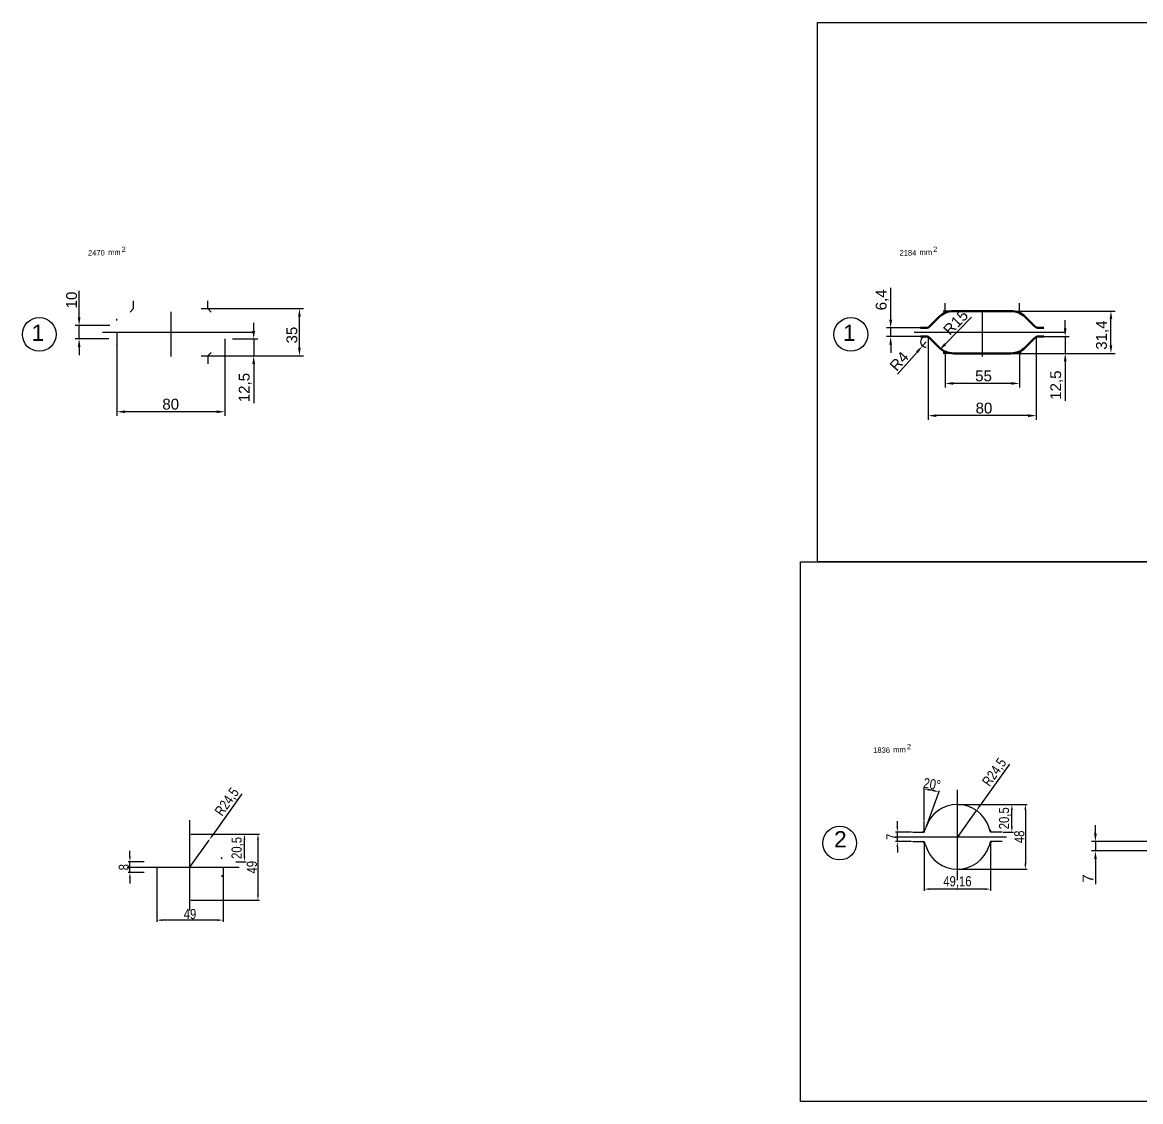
# Model space of a CAD drawing. Header units: millimetres. Extents: x 6647 to 33601, y -1887 to 8501.
# Drawn here: x 31513 to 32341, y 7701 to 8501 of the extents above; entities that cross this region are included whole.
import ezdxf

# ---------------------------------------------------------------- set-up
doc = ezdxf.new("R2010")
doc.units = ezdxf.units.MM
for name, color, linetype, lineweight in [('контурная', 7, 'Continuous', 50), ('размерные', 220, 'Continuous', 25), ('тонкая', 7, 'Continuous', 25), ('тонкий', 7, 'Continuous', 20)]:
    doc.layers.add(name, color=color, linetype=linetype, lineweight=lineweight)
doc.layers.add('осевая', color=4, linetype='Continuous')
doc.styles.add('s1v4', font='ARIAL.TTF', dxfattribs={"height": 4})
doc.styles.add('s3v2.5', font='ARIAL.TTF', dxfattribs={"width": 0.8, "height": 7.5})
doc.styles.get("Standard").update_dxf_attribs({"font": 'ARIAL.TTF'})
doc.dimstyles.new('s2v4', dxfattribs={"dimtxt": 8, "dimasz": 6, "dimexe": 3, "dimexo": 0, "dimgap": 1.5, "dimtad": 1, "dimtxsty": 'Standard', "dimcen": 2.5, "dimadec": 0, "dimazin": 0, "dimtfac": 1, "dimtmove": 0, "dimatfit": 3, "dimfxl": 1, "dimarcsym": 0})
doc.dimstyles.new('s2v4$0', dxfattribs={"dimtxt": 8, "dimasz": 6, "dimexe": 3, "dimexo": 0, "dimgap": 1.5, "dimtad": 1, "dimtxsty": 'Standard', "dimcen": 2.5, "dimadec": 0, "dimazin": 0, "dimtfac": 1, "dimtmove": 0, "dimatfit": 3, "dimfxl": 1, "dimarcsym": 0})
doc.dimstyles.new('s3v2.5', dxfattribs={"dimtxt": 7.5, "dimasz": 4, "dimexe": 1.25, "dimexo": 0.625, "dimtad": 1, "dimtxsty": 's3v2.5', "dimcen": 1.5, "dimclrd": 6, "dimclre": 256, "dimclrt": 1, "dimadec": 0, "dimazin": 0, "dimtfac": 1, "dimtmove": 0, "dimatfit": 3, "dimfxl": 1, "dimlwd": -1, "dimlwe": -1, "dimarcsym": 0})

# ---------------------------------------------------------------- blocks, each defined once
blk = doc.blocks.new('*D279')
at = {"layer": 'Defpoints', "color": 0, "transparency": 16777216}
for p in [(32307.72, 7893.96), (32346.98, 7893.96), (32346.98, 7886.96)]:
    blk.add_point(p, dxfattribs=at)
at = {"layer": 'тонкий', "color": 0, "lineweight": -2, "transparency": 16777216}
for p, q in [((32307.72, 7899.96), (32307.72, 7905.96)), ((32346.98, 7893.96), (32304.72, 7893.96)), ((32307.72, 7893.96), (32307.72, 7886.96)), ((32346.98, 7886.96), (32304.72, 7886.96)), ((32307.72, 7880.96), (32307.72, 7862.44))]:
    blk.add_line(p, q, dxfattribs=at)
at = {"layer": 'тонкий', "color": 0, "transparency": 16777216}
for points in [[(32306.72, 7899.96), (32308.72, 7899.96), (32307.72, 7893.96)], [(32306.72, 7880.96), (32308.72, 7880.96), (32307.72, 7886.96)]]:
    blk.add_solid(points, dxfattribs=at)
at = {"layer": 'тонкий', "color": 0, "transparency": 16777216, "insert": (32302.22, 7866.53), "char_height": 8, "attachment_point": 5, "rotation": 90}
blk.add_mtext('7', dxfattribs=at)
blk = doc.blocks.new('*D136')
at = {"layer": 'Defpoints', "color": 0, "transparency": 16777216}
for p in [(32252.67, 8287.15), (32319.22, 8287.15), (32288.32, 8255.75)]:
    blk.add_point(p, dxfattribs=at)
at = {"layer": 'тонкий', "color": 0, "lineweight": -2, "transparency": 16777216}
for p, q in [((32252.67, 8287.15), (32322.22, 8287.15)), ((32319.22, 8261.75), (32319.22, 8281.15)), ((32288.32, 8255.75), (32322.22, 8255.75))]:
    blk.add_line(p, q, dxfattribs=at)
at = {"layer": 'тонкий', "color": 0, "transparency": 16777216}
for points in [[(32318.22, 8281.15), (32320.22, 8281.15), (32319.22, 8287.15)], [(32318.22, 8261.75), (32320.22, 8261.75), (32319.22, 8255.75)]]:
    blk.add_solid(points, dxfattribs=at)
at = {"layer": 'тонкий', "color": 0, "transparency": 16777216, "insert": (32312.91, 8269.3), "char_height": 8, "attachment_point": 5, "rotation": 90}
blk.add_mtext('31,4', dxfattribs=at)
blk = doc.blocks.new('*D280')
at = {"layer": 'Defpoints', "color": 0, "transparency": 16777216}
for p in [(32155.98, 8274.65), (32178.06, 8274.65), (32178.06, 8268.25)]:
    blk.add_point(p, dxfattribs=at)
at = {"layer": 'тонкий', "color": 0, "lineweight": -2, "transparency": 16777216}
for p, q in [((32155.98, 8280.65), (32155.98, 8304.22)), ((32178.06, 8274.65), (32152.98, 8274.65)), ((32155.98, 8268.25), (32155.98, 8274.65)), ((32178.06, 8268.25), (32152.98, 8268.25)), ((32155.98, 8262.25), (32155.98, 8256.25))]:
    blk.add_line(p, q, dxfattribs=at)
at = {"layer": 'тонкий', "color": 0, "transparency": 16777216}
for points in [[(32154.98, 8280.65), (32156.98, 8280.65), (32155.98, 8274.65)], [(32154.98, 8262.25), (32156.98, 8262.25), (32155.98, 8268.25)]]:
    blk.add_solid(points, dxfattribs=at)
at = {"layer": 'тонкий', "color": 0, "transparency": 16777216, "insert": (32149.67, 8295.43), "char_height": 8, "attachment_point": 5, "rotation": 90}
blk.add_mtext('6,4', dxfattribs=at)
blk = doc.blocks.new('*D281')
at = {"layer": 'Defpoints', "color": 0, "transparency": 16777216}
for p in [(32269.6, 8268.25), (32252.67, 8255.75), (32285.32, 8255.75)]:
    blk.add_point(p, dxfattribs=at)
at = {"layer": 'тонкий', "color": 0, "lineweight": -2, "transparency": 16777216}
for p, q in [((32285.32, 8274.25), (32285.32, 8280.25)), ((32269.6, 8268.25), (32288.32, 8268.25)), ((32285.32, 8268.25), (32285.32, 8255.75)), ((32252.67, 8255.75), (32288.32, 8255.75)), ((32285.32, 8249.75), (32285.32, 8220.66))]:
    blk.add_line(p, q, dxfattribs=at)
at = {"layer": 'тонкий', "color": 0, "transparency": 16777216}
for points in [[(32284.32, 8274.25), (32286.32, 8274.25), (32285.32, 8268.25)], [(32284.32, 8249.75), (32286.32, 8249.75), (32285.32, 8255.75)]]:
    blk.add_solid(points, dxfattribs=at)
at = {"layer": 'тонкий', "color": 0, "transparency": 16777216, "insert": (32279.01, 8232.2), "char_height": 8, "attachment_point": 5, "rotation": 90}
blk.add_mtext('12,5', dxfattribs=at)
blk = doc.blocks.new('*D282')
at = {"layer": 'Defpoints', "color": 0, "transparency": 16777216}
for p in [(32196.33, 8249.87), (32251.33, 8249.87), (32196.33, 8233.49)]:
    blk.add_point(p, dxfattribs=at)
at = {"layer": 'тонкий', "color": 0, "lineweight": -2, "transparency": 16777216}
for p, q in [((32196.33, 8249.87), (32196.33, 8230.49)), ((32251.33, 8249.87), (32251.33, 8230.49)), ((32245.33, 8233.49), (32202.33, 8233.49))]:
    blk.add_line(p, q, dxfattribs=at)
at = {"layer": 'тонкий', "color": 0, "transparency": 16777216}
for points in [[(32202.33, 8234.49), (32202.33, 8232.49), (32196.33, 8233.49)], [(32245.33, 8234.49), (32245.33, 8232.49), (32251.33, 8233.49)]]:
    blk.add_solid(points, dxfattribs=at)
at = {"layer": 'тонкий', "color": 0, "transparency": 16777216, "insert": (32224.8, 8239.05), "char_height": 8, "attachment_point": 5}
blk.add_mtext('55', dxfattribs=at)
blk = doc.blocks.new('*D283')
at = {"layer": 'Defpoints', "color": 0, "transparency": 16777216}
for p in [(32183.83, 8268.25), (32263.83, 8268.25), (32183.83, 8209.59)]:
    blk.add_point(p, dxfattribs=at)
at = {"layer": 'тонкий', "color": 0, "lineweight": -2, "transparency": 16777216}
for p, q in [((32183.83, 8268.25), (32183.83, 8206.59)), ((32263.83, 8268.25), (32263.83, 8206.59)), ((32257.83, 8209.59), (32189.83, 8209.59))]:
    blk.add_line(p, q, dxfattribs=at)
at = {"layer": 'тонкий', "color": 0, "transparency": 16777216}
for points in [[(32189.83, 8210.59), (32189.83, 8208.59), (32183.83, 8209.59)], [(32257.83, 8210.59), (32257.83, 8208.59), (32263.83, 8209.59)]]:
    blk.add_solid(points, dxfattribs=at)
at = {"layer": 'тонкий', "color": 0, "transparency": 16777216, "insert": (32225.11, 8215.17), "char_height": 8, "attachment_point": 5}
blk.add_mtext('80', dxfattribs=at)
blk = doc.blocks.new('*D137')
at = {"layer": 'Defpoints', "color": 0, "transparency": 16777216}
for p in [(32202.54, 8268.95), (32192.09, 8258.19)]:
    blk.add_point(p, dxfattribs=at)
at = {"layer": 'тонкий', "color": 0, "lineweight": -2, "transparency": 16777216}
blk.add_line((32215.91, 8282.7), (32196.27, 8262.49), dxfattribs=at)
at = {"layer": 'тонкий', "color": 0, "transparency": 16777216}
blk.add_solid([(32195.55, 8263.19), (32196.99, 8261.8), (32192.09, 8258.19)], dxfattribs=at)
at = {"layer": 'тонкий', "color": 0, "transparency": 16777216, "insert": (32204.18, 8278.64), "char_height": 8, "attachment_point": 5, "rotation": 45.812}
blk.add_mtext('R15', dxfattribs=at)
blk = doc.blocks.new('*D284')
at = {"layer": 'Defpoints', "color": 0, "transparency": 16777216}
for p in [(32182.17, 8264.25), (32179.53, 8261.24)]:
    blk.add_point(p, dxfattribs=at)
at = {"layer": 'тонкий', "color": 0, "lineweight": -2, "transparency": 16777216}
for p, q in [((32182.17, 8264.25), (32179.53, 8261.24)), ((32161.12, 8240.33), (32175.57, 8256.74))]:
    blk.add_line(p, q, dxfattribs=at)
blk.add_arc((32182.17, 8264.25), 4, 90, 271.61723, dxfattribs=at)
at = {"layer": 'тонкий', "color": 0, "transparency": 16777216}
blk.add_solid([(32174.82, 8257.4), (32176.32, 8256.08), (32179.53, 8261.24)], dxfattribs=at)
at = {"layer": 'тонкий', "color": 0, "transparency": 16777216, "insert": (32162.23, 8249.92), "char_height": 8, "attachment_point": 5, "rotation": 48.64539}
blk.add_mtext('R4', dxfattribs=at)
blk = doc.blocks.new('*D171')
at = {"layer": 'Defpoints', "color": 0, "transparency": 16777216}
for p in [(32205.43, 7921.41), (32205.43, 7873.41), (32255.79, 7873.41)]:
    blk.add_point(p, dxfattribs=at)
at = {"layer": 'тонкая', "transparency": 16777216}
for p, q in [((32206.05, 7921.41), (32257.04, 7921.41)), ((32206.05, 7873.41), (32257.04, 7873.41))]:
    blk.add_line(p, q, dxfattribs=at)
at = {"layer": 'тонкая', "color": 6, "transparency": 16777216}
blk.add_line((32255.79, 7917.41), (32255.79, 7877.41), dxfattribs=at)
for points in [[(32255.12, 7917.41), (32256.45, 7917.41), (32255.79, 7921.41)], [(32255.12, 7877.41), (32256.45, 7877.41), (32255.79, 7873.41)]]:
    blk.add_solid(points, dxfattribs=at)
at = {"layer": 'тонкая', "color": 1, "transparency": 16777216, "insert": (32251.33, 7897.41), "char_height": 7.5, "attachment_point": 5, "rotation": 90, "style": 's3v2.5'}
blk.add_mtext('48', dxfattribs=at)
blk = doc.blocks.new('*D172')
at = {"layer": 'Defpoints', "color": 0, "transparency": 16777216}
for p in [(32180.85, 7893.91), (32230.01, 7893.91), (32180.85, 7858.66)]:
    blk.add_point(p, dxfattribs=at)
at = {"layer": 'тонкая', "transparency": 16777216}
for p, q in [((32180.85, 7893.28), (32180.85, 7857.41)), ((32230.01, 7893.28), (32230.01, 7857.41))]:
    blk.add_line(p, q, dxfattribs=at)
at = {"layer": 'тонкая', "color": 6, "transparency": 16777216}
blk.add_line((32226.01, 7858.66), (32184.85, 7858.66), dxfattribs=at)
for points in [[(32184.85, 7859.33), (32184.85, 7857.99), (32180.85, 7858.66)], [(32226.01, 7859.33), (32226.01, 7857.99), (32230.01, 7858.66)]]:
    blk.add_solid(points, dxfattribs=at)
at = {"layer": 'тонкая', "color": 1, "transparency": 16777216, "insert": (32205.43, 7863.79), "char_height": 7.5, "attachment_point": 5, "style": 's3v2.5'}
blk.add_mtext('49,16', dxfattribs=at)
blk = doc.blocks.new('*D173')
at = {"layer": 'Defpoints', "color": 0, "transparency": 16777216}
for p in [(32160.92, 7900.91), (32172.15, 7900.91), (32172.15, 7893.91)]:
    blk.add_point(p, dxfattribs=at)
at = {"layer": 'тонкая', "color": 6, "transparency": 16777216}
for p, q in [((32160.92, 7904.91), (32160.92, 7908.91)), ((32160.92, 7893.91), (32160.92, 7900.91)), ((32160.92, 7889.91), (32160.92, 7885.91))]:
    blk.add_line(p, q, dxfattribs=at)
at = {"layer": 'тонкая', "transparency": 16777216}
for p, q in [((32171.52, 7900.91), (32159.67, 7900.91)), ((32171.52, 7893.91), (32159.67, 7893.91))]:
    blk.add_line(p, q, dxfattribs=at)
at = {"layer": 'тонкая', "color": 6, "transparency": 16777216}
for points in [[(32160.25, 7904.91), (32161.59, 7904.91), (32160.92, 7900.91)], [(32160.25, 7889.91), (32161.59, 7889.91), (32160.92, 7893.91)]]:
    blk.add_solid(points, dxfattribs=at)
at = {"layer": 'тонкая', "color": 1, "transparency": 16777216, "insert": (32156.55, 7897.41), "char_height": 7.5, "attachment_point": 5, "rotation": 90, "style": 's3v2.5'}
blk.add_mtext('7', dxfattribs=at)
blk = doc.blocks.new('*D174')
at = {"layer": 'Defpoints', "color": 0, "transparency": 16777216}
for p in [(32219.59, 7916.91), (32205.43, 7896.91)]:
    blk.add_point(p, dxfattribs=at)
at = {"layer": 'тонкая', "color": 6, "transparency": 16777216}
for p, q in [((32243.95, 7951.33), (32221.9, 7920.17)), ((32205.43, 7896.91), (32219.59, 7916.91))]:
    blk.add_line(p, q, dxfattribs=at)
blk.add_solid([(32221.35, 7920.56), (32222.44, 7919.79), (32219.59, 7916.91)], dxfattribs=at)
at = {"layer": 'тонкая', "color": 1, "transparency": 16777216, "insert": (32233.23, 7945.06), "char_height": 7.5, "attachment_point": 5, "rotation": 54.70564, "style": 's3v2.5'}
blk.add_mtext('R24,5', dxfattribs=at)
blk = doc.blocks.new('*D175')
at = {"layer": 'Defpoints', "color": 0, "transparency": 16777216}
for p in [(32238.71, 7921.41), (32245.79, 7921.41), (32238.71, 7900.91)]:
    blk.add_point(p, dxfattribs=at)
at = {"layer": 'тонкая', "transparency": 16777216}
for p, q in [((32239.34, 7921.41), (32247.04, 7921.41)), ((32239.34, 7900.91), (32247.04, 7900.91))]:
    blk.add_line(p, q, dxfattribs=at)
at = {"layer": 'тонкая', "color": 6, "transparency": 16777216}
blk.add_line((32245.79, 7904.91), (32245.79, 7917.41), dxfattribs=at)
for points in [[(32245.12, 7917.41), (32246.45, 7917.41), (32245.79, 7921.41)], [(32245.12, 7904.91), (32246.45, 7904.91), (32245.79, 7900.91)]]:
    blk.add_solid(points, dxfattribs=at)
at = {"layer": 'тонкая', "color": 1, "transparency": 16777216, "insert": (32240.66, 7911.16), "char_height": 7.5, "attachment_point": 5, "rotation": 90, "style": 's3v2.5'}
blk.add_mtext('20,5', dxfattribs=at)
blk = doc.blocks.new('*D95')
at = {"layer": 'Defpoints', "color": 0, "transparency": 16777216}
for p in [(31636.75, 7899.41), (31636.75, 7850.41), (31687.11, 7850.41)]:
    blk.add_point(p, dxfattribs=at)
at = {"layer": 'тонкая', "transparency": 16777216}
for p, q in [((31637.38, 7899.41), (31688.36, 7899.41)), ((31637.38, 7850.41), (31688.36, 7850.41))]:
    blk.add_line(p, q, dxfattribs=at)
at = {"layer": 'тонкая', "color": 6, "transparency": 16777216}
blk.add_line((31687.11, 7895.41), (31687.11, 7854.41), dxfattribs=at)
for points in [[(31686.44, 7895.41), (31687.78, 7895.41), (31687.11, 7899.41)], [(31686.44, 7854.41), (31687.78, 7854.41), (31687.11, 7850.41)]]:
    blk.add_solid(points, dxfattribs=at)
at = {"layer": 'тонкая', "color": 1, "transparency": 16777216, "insert": (31682.65, 7874.91), "char_height": 7.5, "attachment_point": 5, "rotation": 90, "style": 's3v2.5'}
blk.add_mtext('49', dxfattribs=at)
blk = doc.blocks.new('*D96')
at = {"layer": 'Defpoints', "color": 0, "transparency": 16777216}
for p in [(31612.25, 7874.91), (31661.25, 7874.91), (31612.25, 7835.66)]:
    blk.add_point(p, dxfattribs=at)
at = {"layer": 'тонкая', "transparency": 16777216}
for p, q in [((31612.25, 7874.29), (31612.25, 7834.41)), ((31661.25, 7874.29), (31661.25, 7834.41))]:
    blk.add_line(p, q, dxfattribs=at)
at = {"layer": 'тонкая', "color": 6, "transparency": 16777216}
blk.add_line((31657.25, 7835.66), (31616.25, 7835.66), dxfattribs=at)
for points in [[(31616.25, 7836.33), (31616.25, 7834.99), (31612.25, 7835.66)], [(31657.25, 7836.33), (31657.25, 7834.99), (31661.25, 7835.66)]]:
    blk.add_solid(points, dxfattribs=at)
at = {"layer": 'тонкая', "color": 1, "transparency": 16777216, "insert": (31636.75, 7840.12), "char_height": 7.5, "attachment_point": 5, "style": 's3v2.5'}
blk.add_mtext('49', dxfattribs=at)
blk = doc.blocks.new('*D97')
at = {"layer": 'Defpoints', "color": 0, "transparency": 16777216}
for p in [(31592.24, 7878.91), (31603.47, 7878.91), (31603.47, 7870.91)]:
    blk.add_point(p, dxfattribs=at)
at = {"layer": 'тонкая', "color": 6, "transparency": 16777216}
for p, q in [((31592.24, 7882.91), (31592.24, 7886.91)), ((31592.24, 7870.91), (31592.24, 7878.91)), ((31592.24, 7866.91), (31592.24, 7862.91))]:
    blk.add_line(p, q, dxfattribs=at)
at = {"layer": 'тонкая', "transparency": 16777216}
for p, q in [((31602.84, 7878.91), (31590.99, 7878.91)), ((31602.84, 7870.91), (31590.99, 7870.91))]:
    blk.add_line(p, q, dxfattribs=at)
at = {"layer": 'тонкая', "color": 6, "transparency": 16777216}
for points in [[(31591.58, 7882.91), (31592.91, 7882.91), (31592.24, 7878.91)], [(31591.58, 7866.91), (31592.91, 7866.91), (31592.24, 7870.91)]]:
    blk.add_solid(points, dxfattribs=at)
at = {"layer": 'тонкая', "color": 1, "transparency": 16777216, "insert": (31587.79, 7874.91), "char_height": 7.5, "attachment_point": 5, "rotation": 90, "style": 's3v2.5'}
blk.add_mtext('8', dxfattribs=at)
blk = doc.blocks.new('*D98')
at = {"layer": 'Defpoints', "color": 0, "transparency": 16777216}
for p in [(31650.91, 7894.91), (31636.75, 7874.91)]:
    blk.add_point(p, dxfattribs=at)
at = {"layer": 'тонкая', "color": 6, "transparency": 16777216}
for p, q in [((31675.28, 7929.33), (31653.22, 7898.17)), ((31636.75, 7874.91), (31650.91, 7894.91))]:
    blk.add_line(p, q, dxfattribs=at)
blk.add_solid([(31652.67, 7898.56), (31653.76, 7897.79), (31650.91, 7894.91)], dxfattribs=at)
at = {"layer": 'тонкая', "color": 1, "transparency": 16777216, "insert": (31664.55, 7923.07), "char_height": 7.5, "attachment_point": 5, "rotation": 54.70564, "style": 's3v2.5'}
blk.add_mtext('R24,5', dxfattribs=at)
blk = doc.blocks.new('*D99')
at = {"layer": 'Defpoints', "color": 0, "transparency": 16777216}
for p in [(31670.03, 7899.41), (31677.11, 7899.41), (31670.03, 7878.91)]:
    blk.add_point(p, dxfattribs=at)
at = {"layer": 'тонкая', "transparency": 16777216}
for p, q in [((31670.66, 7899.41), (31678.36, 7899.41)), ((31670.66, 7878.91), (31678.36, 7878.91))]:
    blk.add_line(p, q, dxfattribs=at)
at = {"layer": 'тонкая', "color": 6, "transparency": 16777216}
blk.add_line((31677.11, 7882.91), (31677.11, 7895.41), dxfattribs=at)
for points in [[(31676.44, 7895.41), (31677.78, 7895.41), (31677.11, 7899.41)], [(31676.44, 7882.91), (31677.78, 7882.91), (31677.11, 7878.91)]]:
    blk.add_solid(points, dxfattribs=at)
at = {"layer": 'тонкая', "color": 1, "transparency": 16777216, "insert": (31671.98, 7889.16), "char_height": 7.5, "attachment_point": 5, "rotation": 90, "style": 's3v2.5'}
blk.add_mtext('20,5', dxfattribs=at)
blk = doc.blocks.new('*D176')
at = {"layer": 'Defpoints', "color": 0, "transparency": 16777216}
for p in [(32188.12, 7931.6), (32180.85, 7909.44), (32180.85, 7900.91), (32181.57, 7902.88), (32182.01, 7904.1)]:
    blk.add_point(p, dxfattribs=at)
at = {"layer": 'тонкая', "transparency": 16777216}
for p, q in [((32180.85, 7910.07), (32180.85, 7933.7)), ((32182.22, 7904.68), (32192.06, 7931.72))]:
    blk.add_line(p, q, dxfattribs=at)
at = {"layer": 'тонкая', "color": 6, "transparency": 16777216}
blk.add_arc((32180.85, 7900.91), 31.54, 77.27234, 82.72766, dxfattribs=at)
for points in [[(32184.8, 7931.53), (32184.88, 7932.86), (32180.85, 7932.45)], [(32187.98, 7932.31), (32187.61, 7931.03), (32191.63, 7930.54)]]:
    blk.add_solid(points, dxfattribs=at)
at = {"layer": 'тонкая', "color": 1, "transparency": 16777216, "insert": (32186.6, 7936.44), "char_height": 7.5, "attachment_point": 5, "rotation": 350.80404, "style": 's3v2.5'}
blk.add_mtext('20°', dxfattribs=at)
blk = doc.blocks.new('*D123')
at = {"layer": 'Defpoints', "color": 0, "transparency": 16777216}
for p in [(31651.32, 8288.95), (31717.86, 8288.95), (31686.97, 8253.95)]:
    blk.add_point(p, dxfattribs=at)
at = {"layer": 'тонкий', "color": 0, "lineweight": -2, "transparency": 16777216}
for p, q in [((31651.32, 8288.95), (31720.86, 8288.95)), ((31717.86, 8259.95), (31717.86, 8282.95)), ((31686.97, 8253.95), (31720.86, 8253.95))]:
    blk.add_line(p, q, dxfattribs=at)
at = {"layer": 'тонкий', "color": 0, "transparency": 16777216}
for points in [[(31716.86, 8282.95), (31718.86, 8282.95), (31717.86, 8288.95)], [(31716.86, 8259.95), (31718.86, 8259.95), (31717.86, 8253.95)]]:
    blk.add_solid(points, dxfattribs=at)
at = {"layer": 'тонкий', "color": 0, "transparency": 16777216, "insert": (31712.28, 8269.3), "char_height": 8, "attachment_point": 5, "rotation": 90}
blk.add_mtext('35', dxfattribs=at)
blk = doc.blocks.new('*D124')
at = {"layer": 'Defpoints', "color": 0, "transparency": 16777216}
for p in [(31554.62, 8276.45), (31577.28, 8276.45), (31576.71, 8266.45)]:
    blk.add_point(p, dxfattribs=at)
at = {"layer": 'тонкий', "color": 0, "lineweight": -2, "transparency": 16777216}
for p, q in [((31554.62, 8282.45), (31554.62, 8302.13)), ((31577.28, 8276.45), (31551.62, 8276.45)), ((31554.62, 8266.45), (31554.62, 8276.45)), ((31576.71, 8266.45), (31551.62, 8266.45)), ((31554.62, 8260.45), (31554.62, 8254.45))]:
    blk.add_line(p, q, dxfattribs=at)
at = {"layer": 'тонкий', "color": 0, "transparency": 16777216}
for points in [[(31553.62, 8282.45), (31555.62, 8282.45), (31554.62, 8276.45)], [(31553.62, 8260.45), (31555.62, 8260.45), (31554.62, 8266.45)]]:
    blk.add_solid(points, dxfattribs=at)
at = {"layer": 'тонкий', "color": 0, "transparency": 16777216, "insert": (31549.04, 8295.29), "char_height": 8, "attachment_point": 5, "rotation": 90}
blk.add_mtext('10', dxfattribs=at)
blk = doc.blocks.new('*D220')
at = {"layer": 'Defpoints', "color": 0, "transparency": 16777216}
for p in [(31668.25, 8266.45), (31651.32, 8253.95), (31683.97, 8253.95)]:
    blk.add_point(p, dxfattribs=at)
at = {"layer": 'тонкий', "color": 0, "lineweight": -2, "transparency": 16777216}
for p, q in [((31683.97, 8272.45), (31683.97, 8278.45)), ((31668.25, 8266.45), (31686.97, 8266.45)), ((31683.97, 8266.45), (31683.97, 8253.95)), ((31651.32, 8253.95), (31686.97, 8253.95)), ((31683.97, 8247.95), (31683.97, 8218.86))]:
    blk.add_line(p, q, dxfattribs=at)
at = {"layer": 'тонкий', "color": 0, "transparency": 16777216}
for points in [[(31682.97, 8272.45), (31684.97, 8272.45), (31683.97, 8266.45)], [(31682.97, 8247.95), (31684.97, 8247.95), (31683.97, 8253.95)]]:
    blk.add_solid(points, dxfattribs=at)
at = {"layer": 'тонкий', "color": 0, "transparency": 16777216, "insert": (31677.66, 8230.4), "char_height": 8, "attachment_point": 5, "rotation": 90}
blk.add_mtext('12,5', dxfattribs=at)
blk = doc.blocks.new('*D221')
at = {"layer": 'Defpoints', "color": 0, "transparency": 16777216}
for p in [(31582.48, 8271.45), (31662.48, 8266.45), (31582.48, 8212.49)]:
    blk.add_point(p, dxfattribs=at)
at = {"layer": 'тонкий', "color": 0, "lineweight": -2, "transparency": 16777216}
for p, q in [((31582.48, 8271.45), (31582.48, 8209.49)), ((31662.48, 8266.45), (31662.48, 8209.49)), ((31656.48, 8212.49), (31588.48, 8212.49))]:
    blk.add_line(p, q, dxfattribs=at)
at = {"layer": 'тонкий', "color": 0, "transparency": 16777216}
for points in [[(31588.48, 8213.49), (31588.48, 8211.49), (31582.48, 8212.49)], [(31656.48, 8213.49), (31656.48, 8211.49), (31662.48, 8212.49)]]:
    blk.add_solid(points, dxfattribs=at)
at = {"layer": 'тонкий', "color": 0, "transparency": 16777216, "insert": (31622.48, 8218.08), "char_height": 8, "attachment_point": 5}
blk.add_mtext('80', dxfattribs=at)

msp = doc.modelspace()

# ---------------------------------------------------------------- linework, layer by layer
at = {"color": 2}
for points in [[(32101.737, 8101.1184), (32101.737, 8501.1184), (33136.0032, 8501.1184), (33136.0032, 8101.1184), (32101.737, 8101.1184), (32101.737, 8501.1184)], [(32089.1597, 7701.1184), (32089.1597, 8101.1184), (33123.4259, 8101.1184), (33123.4259, 7701.1184), (32089.1597, 7701.1184), (32089.1597, 8101.1184)]]:
    msp.add_lwpolyline(points, dxfattribs=at)
at = {"layer": 'контурная'}
for p, q in [((32223.8302, 8287.1471), (32202.5434, 8287.1471)), ((32223.8302, 8287.1471), (32245.117, 8287.1471)), ((32191.9368, 8282.7537), (32185.0018, 8275.8187)), ((32255.7236, 8282.7537), (32262.6586, 8275.8187)), ((32182.1734, 8274.6471), (32178.0604, 8274.6471)), ((32265.4871, 8274.6471), (32269.6, 8274.6471)), ((32182.1734, 8268.2471), (32178.0604, 8268.2471)), ((32191.9368, 8260.1405), (32185.0018, 8267.0755)), ((32255.7236, 8260.1405), (32262.6586, 8267.0755)), ((32265.4871, 8268.2471), (32269.6, 8268.2471)), ((32223.8302, 8255.7471), (32202.5434, 8255.7471)), ((32223.8302, 8255.7471), (32245.117, 8255.7471))]:
    msp.add_line(p, q, dxfattribs=at)
for centre, radius, start, end in [((32202.5434, 8272.1471), 15, 90, 135), ((32245.117, 8272.1471), 15, 45, 90), ((32182.1734, 8278.6471), 4, 270, 315), ((32265.4871, 8278.6471), 4, 225, 270), ((32182.1734, 8264.2471), 4, 45, 90), ((32265.4871, 8264.2471), 4, 90, 135), ((32202.5434, 8270.7471), 15, 225, 270), ((32245.117, 8270.7471), 15, 270, 315)]:
    msp.add_arc(centre, radius, start, end, dxfattribs=at)
at = {"layer": 'осевая'}
for p, q in [((31622.4767, 8286.4471), (31622.4767, 8253.3403)), ((32223.8302, 8286.4471), (32223.8302, 8253.3403)), ((31571.9635, 8271.4471), (31683.9315, 8271.4471)), ((32173.317, 8271.4471), (32285.2851, 8271.4471)), ((32205.4299, 7865.3432), (32205.4299, 7932.2502)), ((31636.7514, 7842.8453), (31636.7514, 7909.7523)), ((32158.9865, 7897.4098), (32241.7887, 7897.4098)), ((31590.3081, 7874.9119), (31673.1102, 7874.9119))]:
    msp.add_line(p, q, dxfattribs=at)
at = {"layer": 'размерные'}
msp.add_line((32180.8478, 7900.9098), (32180.8478, 7909.4422), dxfattribs=at)
at = {"layer": 'тонкая'}
for p, q in [((31594.9767, 8288.9471), (31592.4188, 8286.3893)), ((31594.9767, 8288.9471), (31594.9767, 8294.82)), ((31645.0061, 8288.9471), (31651.3153, 8288.9471)), ((31649.9767, 8288.9471), (31649.9767, 8294.82)), ((31649.9767, 8288.9471), (31652.5345, 8286.3893)), ((32196.3302, 8287.1471), (32193.7724, 8284.5893)), ((32201.3008, 8287.1471), (32194.9916, 8287.1471)), ((32196.3302, 8287.1471), (32196.3302, 8293.02)), ((32246.3596, 8287.1471), (32252.6689, 8287.1471)), ((32251.3302, 8287.1471), (32251.3302, 8293.02)), ((32251.3302, 8287.1471), (32253.888, 8284.5893)), ((31582.4767, 8280.1026), (31582.4767, 8281.35)), ((32182.1734, 8274.6471), (32183.8302, 8274.6471)), ((32184.7858, 8275.6027), (32183.8302, 8274.6471)), ((32262.8746, 8275.6027), (32263.8302, 8274.6471)), ((32265.4871, 8274.6471), (32263.8302, 8274.6471)), ((31582.4767, 8261.9361), (31582.4767, 8262.0289)), ((32182.1734, 8268.2471), (32183.8302, 8268.2471)), ((32184.7858, 8267.2915), (32183.8302, 8268.2471)), ((32262.8746, 8267.2915), (32263.8302, 8268.2471)), ((32265.4871, 8268.2471), (32263.8302, 8268.2471)), ((31645.0061, 8253.9471), (31651.3153, 8253.9471)), ((31649.9767, 8253.9471), (31652.5345, 8256.505)), ((31649.9767, 8253.9471), (31649.9767, 8248.0742)), ((32196.3302, 8255.7471), (32193.7724, 8258.305)), ((32201.3008, 8255.7471), (32194.9916, 8255.7471)), ((32196.3302, 8255.7471), (32196.3302, 8249.8742)), ((32246.3596, 8255.7471), (32252.6689, 8255.7471)), ((32251.3302, 8255.7471), (32253.888, 8258.305)), ((32251.3302, 8255.7471), (32251.3302, 8249.8742)), ((32172.1482, 7900.9098), (32178.7472, 7900.9098)), ((32178.7472, 7900.9098), (32180.8478, 7900.9098)), ((32180.8478, 7900.9098), (32181.2801, 7902.0975)), ((32181.5663, 7902.8838), (32182.0072, 7904.0952)), ((32229.2935, 7902.8838), (32228.8525, 7904.0952)), ((32230.0119, 7900.9098), (32229.5796, 7902.0975)), ((32232.1125, 7900.9098), (32230.0119, 7900.9098)), ((32238.7116, 7900.9098), (32232.1125, 7900.9098)), ((32172.1482, 7893.9098), (32178.7472, 7893.9098)), ((32178.7472, 7893.9098), (32180.8478, 7893.9098)), ((32180.8478, 7893.9098), (32181.2801, 7892.7221)), ((32181.5663, 7891.9359), (32182.0072, 7890.7244)), ((32229.2935, 7891.9359), (32228.8525, 7890.7244)), ((32230.0119, 7893.9098), (32229.5796, 7892.7221)), ((32232.1125, 7893.9098), (32230.0119, 7893.9098)), ((32238.7116, 7893.9098), (32232.1125, 7893.9098)), ((31660.615, 7880.8859), (31660.1741, 7882.0973)), ((31660.615, 7868.938), (31660.1741, 7867.7265))]:
    msp.add_line(p, q, dxfattribs=at)
for centre in [(31525.0783, 8269.8339), (32126.4318, 8269.8339), (32118.21, 7892.7637)]:
    msp.add_circle(centre, 12.5323, dxfattribs=at)
for centre, radius, start, end in [((32205.4299, 7896.9098), 24.5, 17.0545261, 162.9454739), ((32178.7472, 7903.9098), 3, 270, 340), ((32232.1125, 7903.9098), 3, 200, 270), ((32178.7472, 7890.9098), 3, 20, 90), ((32205.4299, 7897.9098), 24.5, 197.0545261, 342.9454739), ((32232.1125, 7890.9098), 3, 90, 160)]:
    msp.add_arc(centre, radius, start, end, dxfattribs=at)

# ---------------------------------------------------------------- texts
at = {"layer": 'тонкая', "style": 's1v4'}
for s, p in [('2470', (31561.1902, 8328.2841)), ('mm', (31576.0369, 8328.7575)), ('2', (31586.1069, 8330.9021)), ('2184', (32162.5437, 8328.2841)), ('mm', (32177.3905, 8328.7575)), ('2', (32187.4604, 8330.9021)), ('1836', (32143.0231, 7959.6291)), ('2', (32167.9398, 7962.2471)), ('mm', (32157.8699, 7960.1025))]:
    msp.add_text(s, height=4, dxfattribs=at).set_placement(p)
at = {"layer": 'тонкий', "style": 's1v4'}
for s, p in [('1', (31519.3167, 8265.0416)), ('1', (32120.6702, 8265.0416)), ('2', (32114.0469, 7889.6132))]:
    msp.add_text(s, height=12, dxfattribs=at).set_placement(p)

# ---------------------------------------------------------------- dimensions: what is measured, and where the dimension line sits
at = {"layer": 'тонкая'}
for center, mpoint, picture, middle in [((32205.4299, 7896.9098), (32219.5854, 7916.9066), '*D174', (32237.4189, 7942.099)), ((31636.7514, 7874.9119), (31650.907, 7894.9087), '*D98', (31668.7404, 7920.1011))]:
    dim = msp.add_radius_dim(center=center, mpoint=mpoint, dimstyle='s3v2.5', dxfattribs=at)
    dim.commit()
    dim.dimension.update_dxf_attribs({"geometry": picture, "text_midpoint": middle, "dimtype": 164})
dim = msp.add_angular_dim_2l(base=(32188.1204, 7931.5953), line1=((32180.8478, 7900.9098), (32180.8478, 7909.4422)), line2=((32181.5663, 7902.8838), (32182.0072, 7904.0952)), dimstyle='s3v2.5', dxfattribs=at)
dim.commit()
dim.dimension.update_dxf_attribs({"geometry": '*D176', "text_midpoint": (32185.8876, 7932.0401), "dimtype": 162})
for base, p1, p2, picture, middle in [((32255.7875, 7873.4098), (32205.4299, 7921.4098), (32205.4299, 7873.4098), '*D171', (32251.3332, 7897.4098)), ((32245.7876, 7921.4098), (32238.7116, 7900.9098), (32238.7116, 7921.4098), '*D175', (32240.6554, 7911.1598)), ((32160.9203, 7900.9098), (32172.1482, 7893.9098), (32172.1482, 7900.9098), '*D173', (32156.5453, 7897.4098)), ((31687.109, 7850.4119), (31636.7514, 7899.4119), (31636.7514, 7850.4119), '*D95', (31682.6547, 7874.9119)), ((31677.1091, 7899.4119), (31670.0331, 7878.9119), (31670.0331, 7899.4119), '*D99', (31671.977, 7889.1619)), ((31592.2419, 7878.9119), (31603.4697, 7870.9119), (31603.4697, 7878.9119), '*D97', (31587.7876, 7874.9119))]:
    dim = msp.add_linear_dim(base=base, p1=p1, p2=p2, angle=90, dimstyle='s3v2.5', dxfattribs=at)
    dim.commit()
    dim.dimension.update_dxf_attribs({"geometry": picture, "text_midpoint": middle})
for base, p1, p2, picture, middle in [((32180.8478, 7858.659), (32230.0119, 7893.9098), (32180.8478, 7893.9098), '*D172', (32205.4299, 7863.7912)), ((31612.2514, 7835.6611), (31661.2514, 7874.9119), (31612.2514, 7874.9119), '*D96', (31636.7514, 7840.1154))]:
    dim = msp.add_linear_dim(base=base, p1=p1, p2=p2, dimstyle='s3v2.5', dxfattribs=at)
    dim.commit()
    dim.dimension.update_dxf_attribs({"geometry": picture, "text_midpoint": middle})
at = {"layer": 'тонкий'}
for base, p1, p2, dimstyle, picture, middle in [((32155.9765, 8274.6471), (32178.0604, 8268.2471), (32178.0604, 8274.6471), 's2v4', '*D280', (32149.6688, 8295.435)), ((31554.6229, 8276.4471), (31576.7069, 8266.4471), (31577.2801, 8276.4471), 's2v4', '*D124', (31549.0383, 8295.2868)), ((31683.9686, 8253.9471), (31668.2464, 8266.4471), (31651.3153, 8253.9471), 's2v4$0', '*D220', (31677.661, 8230.4035)), ((32285.3222, 8255.7471), (32269.6, 8268.2471), (32252.6689, 8255.7471), 's2v4$0', '*D281', (32279.0146, 8232.2035))]:
    dim = msp.add_linear_dim(base=base, p1=p1, p2=p2, angle=90, dimstyle=dimstyle, override={"dimdec": 1}, dxfattribs=at)
    dim.commit()
    dim.dimension.update_dxf_attribs({"geometry": picture, "text_midpoint": middle})
for base, p1, p2, picture, middle in [((31717.8627, 8288.9471), (31686.9686, 8253.9471), (31651.3153, 8288.9471), '*D123', (31717.8627, 8269.2986)), ((32319.2162, 8287.1471), (32288.3222, 8255.7471), (32252.6689, 8287.1471), '*D136', (32319.2162, 8269.2986))]:
    dim = msp.add_linear_dim(base=base, p1=p1, p2=p2, angle=90, dimstyle='s2v4', override={"dimdec": 1}, dxfattribs=at)
    dim.commit()
    dim.dimension.update_dxf_attribs({"geometry": picture, "text_midpoint": middle, "dimtype": 160})
dim = msp.add_radius_dim(center=(32202.5434, 8268.9471), mpoint=(32192.0882, 8258.1913), dimstyle='s2v4', override={"dimdec": 1}, dxfattribs=at)
dim.commit()
dim.dimension.update_dxf_attribs({"geometry": '*D137', "text_midpoint": (32208.1809, 8274.7467), "dimtype": 164})
dim = msp.add_linear_dim(base=(31582.4767, 8212.4914), p1=(31662.4767, 8266.4471), p2=(31582.4767, 8271.4471), dimstyle='s2v4$0', override={"dimdec": 1}, dxfattribs=at)
dim.commit()
dim.dimension.update_dxf_attribs({"geometry": '*D221', "text_midpoint": (31622.4767, 8218.076)})
dim = msp.add_radius_dim(center=(32182.1734, 8264.2471), mpoint=(32179.5305, 8261.2446), dimstyle='s2v4', override={"dimdec": 1}, dxfattribs=at)
dim.commit()
dim.dimension.update_dxf_attribs({"geometry": '*D284', "text_midpoint": (32162.2314, 8249.9155)})
for base, p1, p2, picture, middle in [((32183.8302, 8209.5871), (32263.8302, 8268.2471), (32183.8302, 8268.2471), '*D283', (32225.1129, 8209.5871)), ((32196.3302, 8233.4866), (32251.3302, 8249.8742), (32196.3302, 8249.8742), '*D282', (32224.7981, 8233.4866))]:
    dim = msp.add_linear_dim(base=base, p1=p1, p2=p2, dimstyle='s2v4$0', override={"dimdec": 1}, dxfattribs=at)
    dim.commit()
    dim.dimension.update_dxf_attribs({"geometry": picture, "text_midpoint": middle, "dimtype": 160})
dim = msp.add_linear_dim(base=(32307.7164, 7893.9625), p1=(32346.9768, 7886.9625), p2=(32346.9768, 7893.9625), angle=90, dimstyle='s2v4', dxfattribs=at)
dim.commit()
dim.dimension.update_dxf_attribs({"geometry": '*D279', "text_midpoint": (32307.7164, 7866.5335), "dimtype": 160})

doc.saveas('drawing.dxf')
